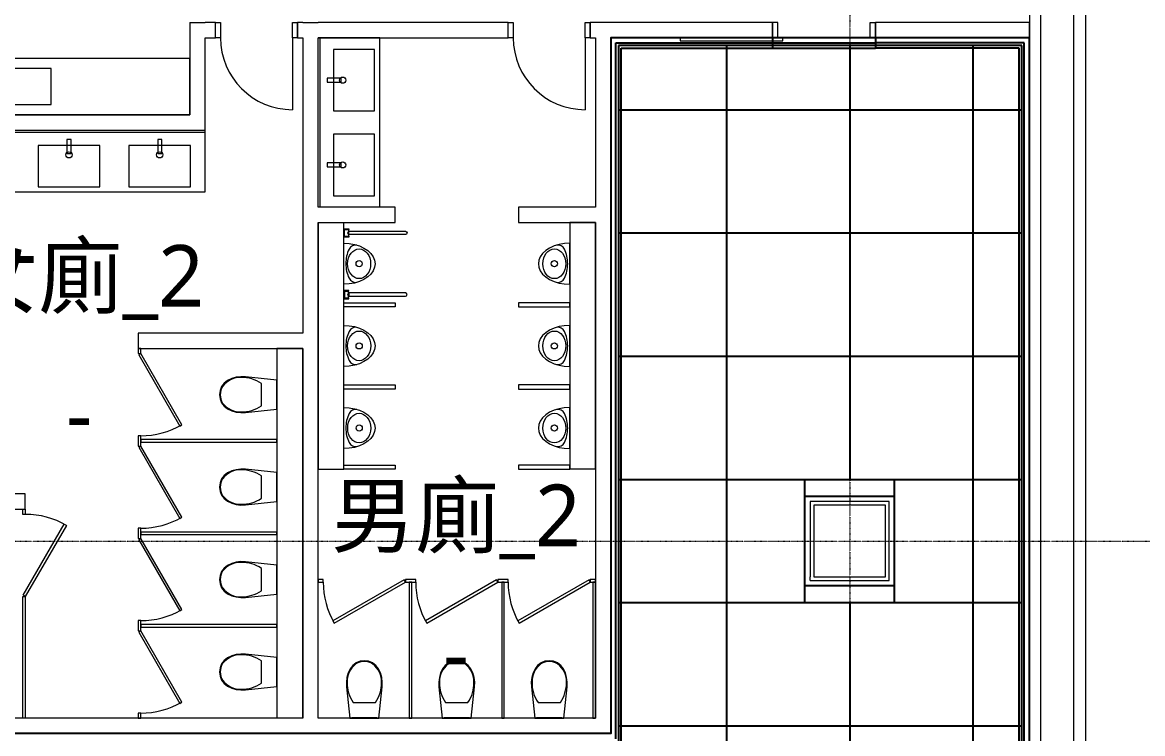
# Model space of a CAD drawing. Extents: x -32000 to 290600, y -111057 to 131250.
# Drawn here: x 253547 to 264452, y 13125 to 20050 of the extents above; entities that cross this region are included whole.
import ezdxf
from ezdxf.enums import TextEntityAlignment as Align

# ---------------------------------------------------------------- set-up
doc = ezdxf.new("R2010")
doc.units = 0
doc.header["$LTSCALE"] = 5
for name, pattern in [('H12PL3$0$JJP_三點線', [0.9, 0.3, -0.15, 0, -0.15, 0, -0.15, 0, -0.15]), ('H12PL3$0$JJP_虛線(退縮線、投影線、地下室範圍、非屬本工程、圖面分區)', [0.45, 0.3, -0.15]), ('XFDP30$0$HIDDEN2', [0.1875, 0.125, -0.0625])]:
    doc.linetypes.add(name, pattern=pattern)
for name, color, linetype in [('H12PL3$0$A-OBJE-2D', 252, 'Continuous'), ('H12PL3$0$A-OBJE-TOIL.3D', 252, 'Continuous'), ('H12PL3$0$A-WALL-EX', 252, 'Continuous'), ('H12PL3$0$A-WALL-IN', 252, 'Continuous'), ('H12PL3$0$A-ZONE', 252, 'Continuous'), ('H12PL3$0$Door', 252, 'Continuous'), ('H12PL3$0$S-COL', 252, 'Continuous'), ('H12PL3$0$S-GRID', 252, 'Continuous'), ('XFDC30-200K$0$A-C-2800 (50K)', 9, 'Continuous'), ('XFDC30-50K$0$A-C-2800 (50K)', 9, 'Continuous'), ('XFDP30$0$A-W-P1S (50K)', 9, 'Continuous')]:
    doc.layers.add(name, color=color, linetype=linetype)
doc.layers.add('XFDC30-200K$0$A-Area (50K-Gown)', color=170, linetype='Continuous', plot=False)
doc.styles.add('H12PL3$0$Standard', font='', dxfattribs={"width": 0.8})
doc.styles.get('H12PL3$0$Standard').set_extended_font_data('Microsoft JhengHei')

# ---------------------------------------------------------------- blocks, each defined once
blk = doc.blocks.new('XFDP30')
at = {"layer": 'XFDP30$0$A-W-P1S (50K)'}
for p, q in [((259325, 19850), (260850, 19850)), ((259325, 13075), (259325, 19850)), ((260850, 19900), (260850, 19800)), ((261850, 19900), (261850, 19800)), ((263300, 19850), (261850, 19850)), ((263300, -2050), (263300, 19850)), ((259375, 19800), (260850, 19800)), ((259375, 13025), (259375, 19800)), ((263250, 19800), (261850, 19800)), ((263250, -2000), (263250, 19800))]:
    blk.add_line(p, q, dxfattribs=at)
at = {"layer": 'XFDP30$0$A-W-P1S (50K)', "linetype": 'XFDP30$0$HIDDEN2'}
for p, q in [((260850, 19850), (261850, 19850)), ((260850, 19800), (261850, 19800))]:
    blk.add_line(p, q, dxfattribs=at)
blk = doc.blocks.new('H12PL3')
at = {"layer": 'H12PL3$0$A-OBJE-2D', "lineweight": 0}
for points in [[(253225, 19700), (253225, 19150), (255175, 19150), (255175, 19700)], [(253325, 19600), (253325, 19250), (253825, 19250), (253825, 19600)]]:
    blk.add_lwpolyline(points, close=True, dxfattribs=at)
at = {"layer": 'H12PL3$0$A-OBJE-TOIL.3D', "lineweight": 0}
for p, q in [((256425, 18250), (256425, 19900)), ((257025, 19900), (256425, 19900)), ((256445, 18250), (256445, 19900)), ((257025, 18250), (257025, 19900)), ((256975, 19787.5), (256575, 19787.5)), ((256575, 19787.5), (256575, 19187.5)), ((256975, 19187.5), (256975, 19787.5)), ((256575, 19187.5), (256975, 19187.5)), ((252675, 19000), (255325, 19000)), ((252675, 18980), (255325, 18980)), ((255325, 18400), (255325, 19000)), ((256975, 18962.5), (256575, 18962.5)), ((256575, 18962.5), (256575, 18362.5)), ((256975, 18362.5), (256975, 18962.5)), ((254300, 18850), (253700, 18850)), ((253700, 18850), (253700, 18450)), ((254300, 18450), (254300, 18850)), ((255183.33, 18850), (254583.33, 18850)), ((254583.33, 18850), (254583.33, 18450)), ((255183.33, 18450), (255183.33, 18850)), ((253700, 18450), (254300, 18450)), ((254583.33, 18450), (255183.33, 18450)), ((252675, 18400), (255325, 18400)), ((256575, 18362.5), (256975, 18362.5)), ((257025, 18250), (256425, 18250)), ((256683, 17959), (256683, 18041)), ((256683, 18033), (256724, 18033)), ((256722, 18016.5), (256713.63, 18000)), ((256722, 17983.5), (256713.63, 18000)), ((256724, 17983.5), (256724, 18016.5)), ((256683, 17967), (256724, 17967)), ((256683, 17441), (256683, 17359)), ((256683, 17433), (256724, 17433)), ((256683, 17367), (256724, 17367)), ((256722, 17416.5), (256713.63, 17400)), ((256722, 17383.5), (256713.63, 17400)), ((256724, 17416.5), (256724, 17383.5)), ((255873.59, 16425), (255873.59, 16533.94)), ((255873.59, 16316.06), (255873.59, 16425)), ((254700, 16025), (254675, 16025)), ((254675, 16025), (254675, 15975)), ((254675, 15975), (254675, 15925)), ((254675, 15925), (254700, 15925)), ((254700, 15975), (254700, 16025)), ((254700, 15925), (254700, 15975)), ((255873.59, 15525), (255873.59, 15633.94)), ((255873.59, 15416.06), (255873.59, 15525)), ((254700, 15125), (254675, 15125)), ((254675, 15125), (254675, 15075)), ((254675, 15075), (254675, 15025)), ((254700, 15075), (254700, 15125)), ((254700, 15025), (254700, 15075)), ((254675, 15025), (254700, 15025)), ((255873.59, 14625), (255873.59, 14733.94)), ((255873.59, 14516.06), (255873.59, 14625)), ((257275, 14625), (257275, 14600)), ((257325, 14625), (257275, 14625)), ((257375, 14625), (257325, 14625)), ((257375, 14600), (257375, 14625)), ((258175, 14625), (258175, 14600)), ((258225, 14625), (258175, 14625)), ((258275, 14625), (258225, 14625)), ((258275, 14600), (258275, 14625)), ((257275, 14600), (257325, 14600)), ((257325, 14600), (257375, 14600)), ((258175, 14600), (258225, 14600)), ((258225, 14600), (258275, 14600)), ((254700, 14225), (254675, 14225)), ((254675, 14225), (254675, 14175)), ((254700, 14175), (254700, 14225)), ((254675, 14175), (254675, 14125)), ((254675, 14125), (254700, 14125)), ((254700, 14125), (254700, 14175)), ((255873.59, 13725), (255873.59, 13833.94)), ((255873.59, 13616.06), (255873.59, 13725)), ((256766.06, 13426.41), (256875, 13426.41)), ((256875, 13426.41), (256983.94, 13426.41)), ((257666.06, 13426.41), (257775, 13426.41)), ((257775, 13426.41), (257883.94, 13426.41)), ((258566.06, 13426.41), (258675, 13426.41)), ((258675, 13426.41), (258783.94, 13426.41))]:
    blk.add_line(p, q, dxfattribs=at)
at = {"layer": 'H12PL3$0$A-OBJE-TOIL.3D', "lineweight": 0, "flags": 128}
for points in [[(256650, 19467.5), (256650, 19507.5), (256515, 19507.5), (256515, 19467.5)], [(253980, 18775), (254020, 18775), (254020, 18910), (253980, 18910)], [(254863.33, 18775), (254903.33, 18775), (254903.33, 18910), (254863.33, 18910)], [(256650, 18642.5), (256650, 18682.5), (256515, 18682.5), (256515, 18642.5)], [(256674.8, 17900), (256727.76, 17896.97), (256779.12, 17887.95), (256827.3, 17873.22), (256870.86, 17853.23), (256908.45, 17828.58), (256938.95, 17800.03), (256961.42, 17768.43), (256975.18, 17734.76), (256979.82, 17700.03), (256975.19, 17665.3), (256961.43, 17631.62), (256938.97, 17600.03), (256908.48, 17571.47), (256870.89, 17546.81), (256827.34, 17526.81), (256779.15, 17512.07), (256727.8, 17503.04), (256674.84, 17500), (256674.82, 17700)], [(258875.2, 17900), (258822.24, 17896.97), (258770.88, 17887.95), (258722.7, 17873.22), (258679.14, 17853.23), (258641.55, 17828.58), (258611.05, 17800.03), (258588.58, 17768.43), (258574.82, 17734.76), (258570.18, 17700.03), (258574.81, 17665.3), (258588.57, 17631.62), (258611.03, 17600.03), (258641.52, 17571.47), (258679.11, 17546.81), (258722.66, 17526.81), (258770.85, 17512.07), (258822.2, 17503.04), (258875.16, 17500), (258875.18, 17700)], [(256674.86, 17280), (256674.86, 17320), (257174.86, 17320.05), (257174.86, 17280.05)], [(258875.14, 17280), (258875.14, 17320), (258375.14, 17320.05), (258375.14, 17280.05)], [(256674.88, 17100), (256727.84, 17096.97), (256779.2, 17087.95), (256827.38, 17073.22), (256870.93, 17053.23), (256908.53, 17028.58), (256939.03, 17000.03), (256961.5, 16968.43), (256975.26, 16934.76), (256979.9, 16900.03), (256975.27, 16865.3), (256961.51, 16831.62), (256939.05, 16800.03), (256908.55, 16771.47), (256870.96, 16746.81), (256827.41, 16726.81), (256779.23, 16712.07), (256727.88, 16703.04), (256674.92, 16700), (256674.9, 16900)], [(258875.12, 17100), (258822.16, 17096.97), (258770.8, 17087.95), (258722.62, 17073.22), (258679.07, 17053.23), (258641.47, 17028.58), (258610.97, 17000.03), (258588.5, 16968.43), (258574.74, 16934.76), (258570.1, 16900.03), (258574.73, 16865.3), (258588.49, 16831.62), (258610.95, 16800.03), (258641.45, 16771.47), (258679.04, 16746.81), (258722.59, 16726.81), (258770.77, 16712.07), (258822.12, 16703.04), (258875.08, 16700), (258875.1, 16900)], [(254675, 16825), (254700, 16825), (254700, 16875), (254675, 16875)], [(254678.35, 16812.5), (255078.35, 16119.68), (255100, 16132.18), (254700, 16825)], [(255628.25, 16594.42), (255584.72, 16582.02), (255543.65, 16563), (255511.11, 16537.4), (255486.15, 16504.36), (255470.44, 16466.05), (255465, 16425), (255470.44, 16383.95), (255486.15, 16345.64), (255511.11, 16312.6), (255543.65, 16287), (255584.72, 16267.98), (255628.25, 16255.58), (255673.18, 16250.09), (255718.41, 16251.65), (256025, 16284.03), (256025, 16565.97), (255718.41, 16598.35), (255673.18, 16599.91)], [(256025, 16302), (256025, 16548), (256020, 16548), (256020, 16302)], [(256674.94, 16480), (256674.94, 16520), (257174.94, 16520.05), (257174.94, 16480.05)], [(258875.06, 16480), (258875.06, 16520), (258375.06, 16520.05), (258375.06, 16480.05)], [(256674.96, 16300), (256727.92, 16296.97), (256779.27, 16287.95), (256827.46, 16273.22), (256871.01, 16253.23), (256908.61, 16228.58), (256939.1, 16200.03), (256961.58, 16168.43), (256975.34, 16134.76), (256979.98, 16100.03), (256975.35, 16065.3), (256961.59, 16031.62), (256939.12, 16000.03), (256908.63, 15971.47), (256871.04, 15946.81), (256827.49, 15926.81), (256779.31, 15912.07), (256727.96, 15903.04), (256675, 15900), (256674.98, 16100)], [(258875.04, 16300), (258822.08, 16296.97), (258770.73, 16287.95), (258722.54, 16273.22), (258678.99, 16253.23), (258641.39, 16228.58), (258610.9, 16200.03), (258588.42, 16168.43), (258574.66, 16134.76), (258570.02, 16100.03), (258574.65, 16065.3), (258588.41, 16031.62), (258610.88, 16000.03), (258641.37, 15971.47), (258678.96, 15946.81), (258722.51, 15926.81), (258770.69, 15912.07), (258822.04, 15903.04), (258875, 15900), (258875.02, 16100)], [(254678.35, 15912.5), (255078.35, 15219.68), (255100, 15232.18), (254700, 15925)], [(256025, 15962.5), (256025, 15987.5), (254700, 15987.5), (254700, 15962.5)], [(256675.01, 15700), (256675.01, 15740), (257175.01, 15740.05), (257175.01, 15700.05)], [(258874.99, 15700), (258874.99, 15740), (258374.99, 15740.05), (258374.99, 15700.05)], [(255628.25, 15694.42), (255584.72, 15682.02), (255543.65, 15663), (255511.11, 15637.4), (255486.15, 15604.36), (255470.44, 15566.05), (255465, 15525), (255470.44, 15483.95), (255486.15, 15445.64), (255511.11, 15412.6), (255543.65, 15387), (255584.72, 15367.98), (255628.25, 15355.58), (255673.18, 15350.09), (255718.41, 15351.65), (256025, 15384.03), (256025, 15665.97), (255718.41, 15698.35), (255673.18, 15699.91)], [(256025, 15402), (256025, 15648), (256020, 15648), (256020, 15402)], [(253550, 15310), (253575, 15310), (253575, 15260), (253550, 15260)], [(253553.35, 14472.5), (253953.35, 15165.32), (253975, 15152.82), (253575, 14460)], [(256025, 15062.5), (256025, 15087.5), (254700, 15087.5), (254700, 15062.5)], [(254678.35, 15012.5), (255078.35, 14319.68), (255100, 14332.18), (254700, 15025)], [(255628.25, 14794.42), (255584.72, 14782.02), (255543.65, 14763), (255511.11, 14737.4), (255486.15, 14704.36), (255470.44, 14666.05), (255465, 14625), (255470.44, 14583.95), (255486.15, 14545.64), (255511.11, 14512.6), (255543.65, 14487), (255584.72, 14467.98), (255628.25, 14455.58), (255673.18, 14450.09), (255718.41, 14451.65), (256025, 14484.03), (256025, 14765.97), (255718.41, 14798.35), (255673.18, 14799.91)], [(256025, 14502), (256025, 14748), (256020, 14748), (256020, 14502)], [(256425, 14625), (256425, 14600), (256475, 14600), (256475, 14625)], [(257262.5, 14621.65), (256569.68, 14221.65), (256582.18, 14200), (257275, 14600)], [(258162.5, 14621.65), (257469.68, 14221.65), (257482.18, 14200), (258175, 14600)], [(259062.5, 14621.65), (258369.68, 14221.65), (258382.18, 14200), (259075, 14600)], [(259075, 14625), (259075, 14600), (259125, 14600), (259125, 14625)], [(257312.5, 13275), (257337.5, 13275), (257337.5, 14600), (257312.5, 14600)], [(258212.5, 13275), (258237.5, 13275), (258237.5, 14600), (258212.5, 14600)], [(259100, 13275), (259125, 13275), (259125, 14600), (259100, 14600)], [(253550, 14460), (253575, 14460), (253575, 13275), (253550, 13275)], [(256025, 14162.5), (256025, 14187.5), (254700, 14187.5), (254700, 14162.5)], [(254678.35, 14112.5), (255078.35, 13419.68), (255100, 13432.18), (254700, 14125)], [(255628.25, 13894.42), (255584.72, 13882.02), (255543.65, 13863), (255511.11, 13837.4), (255486.15, 13804.36), (255470.44, 13766.05), (255465, 13725), (255470.44, 13683.95), (255486.15, 13645.64), (255511.11, 13612.6), (255543.65, 13587), (255584.72, 13567.98), (255628.25, 13555.58), (255673.18, 13550.09), (255718.41, 13551.65), (256025, 13584.03), (256025, 13865.97), (255718.41, 13898.35), (255673.18, 13899.91)], [(256025, 13602), (256025, 13848), (256020, 13848), (256020, 13602)], [(257044.42, 13671.75), (257032.02, 13715.28), (257013, 13756.35), (256987.4, 13788.89), (256954.36, 13813.85), (256916.05, 13829.56), (256875, 13835), (256833.95, 13829.56), (256795.64, 13813.85), (256762.6, 13788.89), (256737, 13756.35), (256717.98, 13715.28), (256705.58, 13671.75), (256700.09, 13626.82), (256701.65, 13581.59), (256734.03, 13275), (257015.97, 13275), (257048.35, 13581.59), (257049.91, 13626.82)], [(257944.42, 13671.75), (257932.02, 13715.28), (257913, 13756.35), (257887.4, 13788.89), (257854.36, 13813.85), (257816.05, 13829.56), (257775, 13835), (257733.95, 13829.56), (257695.64, 13813.85), (257662.6, 13788.89), (257637, 13756.35), (257617.98, 13715.28), (257605.58, 13671.75), (257600.09, 13626.82), (257601.65, 13581.59), (257634.03, 13275), (257915.97, 13275), (257948.35, 13581.59), (257949.91, 13626.82)], [(258844.42, 13671.75), (258832.02, 13715.28), (258813, 13756.35), (258787.4, 13788.89), (258754.36, 13813.85), (258716.05, 13829.56), (258675, 13835), (258633.95, 13829.56), (258595.64, 13813.85), (258562.6, 13788.89), (258537, 13756.35), (258517.98, 13715.28), (258505.58, 13671.75), (258500.09, 13626.82), (258501.65, 13581.59), (258534.03, 13275), (258815.97, 13275), (258848.35, 13581.59), (258849.91, 13626.82)], [(254675, 13275), (254700, 13275), (254700, 13325), (254675, 13325)], [(256752, 13275), (256998, 13275), (256998, 13280), (256752, 13280)], [(257652, 13275), (257898, 13275), (257898, 13280), (257652, 13280)], [(258552, 13275), (258798, 13275), (258798, 13280), (258552, 13280)]]:
    blk.add_lwpolyline(points, close=True, dxfattribs=at)
for points in [[(256425, 18100), (256675, 18100)], [(256425, 18100), (256425, 15700)], [(256675, 15700), (256675, 18100)], [(259125, 18100), (258875, 18100)], [(258875, 18100), (258875, 15700)], [(259125, 15700), (259125, 18100)], [(256275, 16875), (256025, 16875)], [(256025, 16875), (256025, 13275)], [(256275, 13275), (256275, 16875)], [(256425, 15700), (256675, 15700)], [(259125, 15700), (258875, 15700)], [(256275, 13275), (256025, 13275)]]:
    blk.add_lwpolyline(points, dxfattribs=at)
for points in [[(256675, 17959), (256675, 18041), (256724, 18041), (256724, 18033), (256722, 18033), (256722, 18016.5), (257275, 18016.5, -1), (257275, 17983.5), (256722, 17983.5), (256722, 17967), (256724, 17967), (256724, 17959)], [(256675, 17441), (256675, 17359), (256724, 17359), (256724, 17367), (256722, 17367), (256722, 17383.5), (257275, 17383.5, 1), (257275, 17416.5), (256722, 17416.5), (256722, 17433), (256724, 17433), (256724, 17441)]]:
    blk.add_lwpolyline(points, format="xyb", close=True, dxfattribs=at)
at = {"layer": 'H12PL3$0$A-OBJE-TOIL.3D', "lineweight": 0}
for centre in [(256664.59, 19487.5), (254000, 18760.41), (254883.33, 18760.41), (256664.59, 18662.5), (256824.82, 17700.01), (258725.18, 17700.01), (256824.9, 16900.01), (258725.1, 16900.01), (256824.98, 16100.01), (258725.02, 16100.01)]:
    blk.add_circle(centre, 30, dxfattribs=at)
for centre, radius, start, end in [((257024.97, 17700.03), 330.15, 154.552978, 180.005556), ((256790.08, 17811.8), 70.02, 79.191026, 154.552978), ((258759.92, 17811.8), 70.02, 25.447022, 100.808974), ((258525.03, 17700.03), 330.15, 359.994444, 25.447022), ((257024.97, 17700.03), 330.15, 180.005556, 205.458134), ((258525.03, 17700.03), 330.15, 334.541866, 359.994444), ((256790.1, 17588.22), 70.02, 205.458136, 280.820086), ((258759.9, 17588.22), 70.02, 259.179914, 334.541864), ((257025.05, 16900.03), 330.15, 154.552978, 180.005556), ((256790.16, 17011.8), 70.02, 79.191026, 154.552978), ((258759.84, 17011.8), 70.02, 25.447022, 100.808974), ((258524.95, 16900.03), 330.15, 359.994444, 25.447022), ((257025.05, 16900.03), 330.15, 180.005556, 205.458134), ((258524.95, 16900.03), 330.15, 334.541866, 359.994444), ((256790.18, 16788.22), 70.02, 205.458136, 280.820086), ((258759.82, 16788.22), 70.02, 259.179914, 334.541864), ((256790.23, 16211.8), 70.02, 79.191026, 154.552978), ((258759.77, 16211.8), 70.02, 25.447022, 100.808974), ((257025.13, 16100.03), 330.15, 154.552978, 180.005556), ((258524.87, 16100.03), 330.15, 359.994444, 25.447022), ((254700, 16825), 800, 270, 300), ((257025.13, 16100.03), 330.15, 180.005556, 205.458134), ((258524.87, 16100.03), 330.15, 334.541866, 359.994444), ((256790.26, 15988.22), 70.02, 205.458136, 280.820086), ((258759.74, 15988.22), 70.02, 259.179914, 334.541864), ((253575, 14460), 800, 60, 90), ((254700, 15925), 800, 270, 300), ((257275, 14600), 800, 180, 210), ((258175, 14600), 800, 180, 210), ((259075, 14600), 800, 180, 210), ((254700, 15025), 800, 270, 300), ((254700, 14125), 800, 270, 300)]:
    blk.add_arc(centre, radius, start, end, dxfattribs=at)
for centre, major_axis in [((256824.82, 17700.01), (-0.01, 145)), ((258725.18, 17700.01), (0.01, 145)), ((256824.9, 16900.01), (-0.01, 145)), ((258725.1, 16900.01), (0.01, 145)), ((256824.98, 16100.01), (-0.01, 145)), ((258725.02, 16100.01), (0.01, 145))]:
    blk.add_ellipse(centre, major_axis=major_axis, ratio=0.77241379, dxfattribs=at)
for centre, major_axis, start_param, end_param in [((255664.23, 16335.54), (0, 256.9), 6.22745408, 7.12804264), ((255685.56, 16166.9), (0, 425.25), 5.75378057, 6.30680113), ((255593.84, 16424.19), (0, 138.52), 0.93829181, 1.56493559), ((255593.84, 16425.81), (0, 138.52), 1.57665719, 2.20330097), ((255664.23, 16514.46), (0, 256.9), 2.29673153, 3.19732009), ((255685.56, 16683.1), (0, 425.25), 3.11797453, 3.67099508), ((255593.84, 15524.19), (0, 138.52), 0.93829181, 1.56493559), ((255664.23, 15435.54), (0, 256.9), 6.22745408, 7.12804264), ((255685.56, 15266.9), (0, 425.25), 5.75378057, 6.30680113), ((255593.84, 15525.81), (0, 138.52), 1.57665719, 2.20330097), ((255664.23, 15614.46), (0, 256.9), 2.29673153, 3.19732009), ((255685.56, 15783.1), (0, 425.25), 3.11797453, 3.67099508), ((255664.23, 14535.54), (0, 256.9), 6.22745408, 7.12804264), ((255685.56, 14366.9), (0, 425.25), 5.75378057, 6.30680113), ((255593.84, 14624.19), (0, 138.52), 0.93829181, 1.56493559), ((255593.84, 14625.81), (0, 138.52), 1.57665719, 2.20330097), ((255664.23, 14714.46), (0, 256.9), 2.29673153, 3.19732009), ((255685.56, 14883.1), (0, 425.25), 3.11797453, 3.67099508), ((255664.23, 13635.54), (0, 256.9), 6.22745408, 7.12804264), ((255685.56, 13466.9), (0, 425.25), 5.75378057, 6.30680113), ((255593.84, 13724.19), (0, 138.52), 0.93829181, 1.56493559), ((256964.46, 13635.77), (256.9, 0), 2.29673153, 3.19732009), ((256875.81, 13706.16), (138.52, 0), 1.57665719, 2.20330097), ((256874.19, 13706.16), (138.52, 0), 0.93829181, 1.56493559), ((256785.54, 13635.77), (256.9, 0), 6.22745408, 7.12804264), ((257864.46, 13635.77), (256.9, 0), 2.29673153, 3.19732009), ((257775.81, 13706.16), (138.52, 0), 1.57665719, 2.20330097), ((257774.19, 13706.16), (138.52, 0), 0.93829181, 1.56493559), ((257685.54, 13635.77), (256.9, 0), 6.22745408, 7.12804264), ((258764.46, 13635.77), (256.9, 0), 2.29673153, 3.19732009), ((258675.81, 13706.16), (138.52, 0), 1.57665719, 2.20330097), ((258674.19, 13706.16), (138.52, 0), 0.93829181, 1.56493559), ((258585.54, 13635.77), (256.9, 0), 6.22745408, 7.12804264), ((255593.84, 13725.81), (0, 138.52), 1.57665719, 2.20330097), ((255664.23, 13814.46), (0, 256.9), 2.29673153, 3.19732009), ((255685.56, 13983.1), (0, 425.25), 3.11797453, 3.67099508), ((257133.1, 13614.44), (425.25, 0), 3.11797453, 3.67099508), ((256616.9, 13614.44), (425.25, 0), 5.75378057, 6.30680113), ((258033.1, 13614.44), (425.25, 0), 3.11797453, 3.67099508), ((257516.9, 13614.44), (425.25, 0), 5.75378057, 6.30680113), ((258933.1, 13614.44), (425.25, 0), 3.11797453, 3.67099508), ((258416.9, 13614.44), (425.25, 0), 5.75378057, 6.30680113)]:
    blk.add_ellipse(centre, major_axis=major_axis, ratio=0.87554585, start_param=start_param, end_param=end_param, dxfattribs=at)
at = {"layer": 'H12PL3$0$A-WALL-EX', "linetype": 'H12PL3$0$JJP_虛線(退縮線、投影線、地下室範圍、非屬本工程、圖面分區)', "lineweight": 0}
blk.add_line((263900, -2530), (263900, 30380), dxfattribs=at)
at = {"layer": 'H12PL3$0$A-WALL-EX', "linetype": 'H12PL3$0$JJP_虛線(退縮線、投影線、地下室範圍、非屬本工程、圖面分區)', "lineweight": 0, "flags": 128}
for points in [[(263900.03, -2650.03), (263900.03, 30500)], [(263780, 30380), (263780, -2530)], [(263780, 30380), (263780, -2530)], [(263900, -2650), (263900, 30380)]]:
    blk.add_lwpolyline(points, dxfattribs=at)
at = {"layer": 'H12PL3$0$A-WALL-EX', "lineweight": 0, "flags": 128}
for points in [[(263780, 21050), (263780, -2530)], [(263900, -2650), (263900, 21050)]]:
    blk.add_lwpolyline(points, dxfattribs=at)
at = {"layer": 'H12PL3$0$A-WALL-IN', "lineweight": 0}
for p, q in [((255425, 19900), (255425, 20050)), ((256225, 19900), (256225, 20050)), ((258275, 19900), (258275, 20050)), ((259075, 19900), (259075, 20050)), ((260850, 19900), (260850, 20050)), ((261850, 19900), (261850, 20050))]:
    blk.add_line(p, q, dxfattribs=at)
at = {"layer": 'H12PL3$0$A-WALL-IN', "lineweight": 0, "flags": 128}
for points in [[(263350, 26150), (263350, -2100)], [(263462.5, -2100), (263462.5, 26150)], [(255175, 20050), (255325, 20050)], [(255175, 20050), (255175, 19150)], [(255425, 20050), (255325, 20050)], [(256275, 20050), (256225, 20050)], [(256275, 20050), (256425, 20050)], [(258275, 20050), (256425, 20050)], [(259125, 20050), (259075, 20050)], [(259275, 20050), (259125, 20050)], [(260850, 20050), (259275, 20050)], [(263350, 20050), (261850, 20050)], [(263350, 19900), (263350, 20050)], [(255325, 19900), (255425, 19900)], [(255325, 19150), (255325, 19900)], [(256225, 19900), (256275, 19900)], [(256275, 19900), (256275, 17025)], [(256425, 19900), (258275, 19900)], [(256425, 18250), (256425, 19900)], [(259075, 19900), (259125, 19900)], [(259125, 19900), (259125, 18250)], [(259275, 19900), (260850, 19900)], [(259275, 13125), (259275, 19900)], [(261850, 19900), (263350, 19900)], [(255175, 19150), (252675, 19150)], [(255325, 19000), (255325, 19150)], [(252675, 19000), (255325, 19000)], [(257174.87, 18250), (256425, 18250)], [(257174.87, 18100), (257174.87, 18250)], [(259125, 18250), (258375.13, 18250)], [(258375.13, 18250), (258375.13, 18100)], [(256425, 18100), (257174.87, 18100)], [(256425, 13275), (256425, 18100)], [(258375.13, 18100), (259125, 18100)], [(259125, 18100), (259125, 13275)], [(256275, 17025), (254675, 17025)], [(254675, 17025), (254675, 16875)], [(254675, 16875), (256275, 16875)], [(256275, 16875), (256275, 13275)], [(253575, 15460), (252675, 15460)], [(253575, 15310), (253575, 15460)], [(261215, 15385), (261215, 15350)], [(261950, 15385), (261215, 15385)], [(261985, 15385), (261950, 15385)], [(261985, 14650), (261985, 15385)], [(252950, 15310), (253575, 15310)], [(261215, 15350), (261215, 14650)], [(261215, 14615), (261215, 14650)], [(261215, 14615), (261985, 14615)], [(261985, 14615), (261985, 14650)], [(256275, 13275), (252675, 13275)], [(259125, 13275), (256425, 13275)], [(252675, 13125), (259125, 13125)], [(259275, 13125), (259125, 13125)]]:
    blk.add_lwpolyline(points, dxfattribs=at)
at = {"layer": 'H12PL3$0$Door', "lineweight": 0}
for p, q in [((255425, 20050), (255475, 20050)), ((255425, 19900), (255425, 20050)), ((255425, 19900), (255425, 20050)), ((255425, 19900), (255425, 20050)), ((255475, 20050), (255475, 19900)), ((256175, 19900), (256175, 20050)), ((256175, 20050), (256225, 20050)), ((256225, 20050), (256225, 19900)), ((256225, 19900), (256225, 20050)), ((256225, 19900), (256225, 20050)), ((258275, 20050), (258325, 20050)), ((258275, 19900), (258275, 20050)), ((258275, 19900), (258275, 20050)), ((258275, 19900), (258275, 20050)), ((258325, 20050), (258325, 19900)), ((259025, 19900), (259025, 20050)), ((259025, 20050), (259075, 20050)), ((259075, 20050), (259075, 19900)), ((259075, 19900), (259075, 20050)), ((259075, 19900), (259075, 20050)), ((260900, 20050), (260850, 20050)), ((260850, 20050), (260850, 19900)), ((260900, 19900), (260900, 20050)), ((261800, 19900), (261800, 20050)), ((261800, 20050), (261850, 20050)), ((261850, 20050), (261850, 19900)), ((255475, 19900), (255425, 19900)), ((256225, 19900), (256175, 19900)), ((256175, 19900), (256175, 19200)), ((258325, 19900), (258275, 19900)), ((259075, 19900), (259025, 19900)), ((259025, 19900), (259025, 19200)), ((260950, 19900), (259950, 19900)), ((259950, 19900), (259950, 19870)), ((259950, 19870), (260950, 19870)), ((260850, 19900), (260900, 19900)), ((260950, 19870), (260950, 19900)), ((261850, 19900), (261800, 19900))]:
    blk.add_line(p, q, dxfattribs=at)
for centre in [(256175, 19900), (259025, 19900)]:
    blk.add_arc(centre, 700, 180, 270, dxfattribs=at)
at = {"layer": 'H12PL3$0$S-COL', "lineweight": 0, "flags": 128}
blk.add_lwpolyline([(261250, 14650), (261950, 14650), (261950, 15350), (261250, 15350)], close=True, dxfattribs=at)
at = {"layer": 'H12PL3$0$S-GRID', "linetype": 'H12PL3$0$JJP_三點線', "lineweight": 0}
for p, q in [((261600, 128250), (261600, -28000)), ((-29000, 15000), (289600, 15000))]:
    blk.add_line(p, q, dxfattribs=at)
blk.add_blockref('XFDP30', (0, 0))
at = {"layer": 'H12PL3$0$A-ZONE', "style": 'H12PL3$0$Standard'}
for s, p in [('女廁_2', (254099.14, 17882.25)), ('-', (254099.14, 16537.32)), ('男廁_2', (257768.2, 15549.94)), ('-', (257768.2, 14207.29))]:
    blk.add_text(s, height=600, dxfattribs=at).set_placement(p, align=Align.TOP_CENTER)
blk = doc.blocks.new('XFDC30-50K')
at = {"layer": 'XFDC30-50K$0$A-C-2800 (50K)', "ltscale": 0.3}
for p, q in [((263275, 19825), (259350, 19825)), ((259350, 19825), (259350, 12000)), ((260400, 19825), (260400, -2025)), ((261600, 19825), (261600, 15600)), ((262800, 19825), (262800, -2025)), ((263275, -2025), (263275, 19825)), ((259350, 19200), (263275, 19200)), ((259350, 18000), (263275, 18000)), ((259350, 16800), (263275, 16800)), ((259350, 15600), (263275, 15600)), ((261165, 14400), (261165, 15600)), ((262035, 14400), (262035, 15600)), ((262035, 15435), (261165, 15435)), ((262035, 14565), (261165, 14565)), ((259350, 14400), (263275, 14400)), ((261600, 14400), (261600, 1200)), ((259350, 13200), (263275, 13200))]:
    blk.add_line(p, q, dxfattribs=at)
blk = doc.blocks.new('XFDC30-200K')
at = {"layer": 'XFDC30-200K$0$A-Area (50K-Gown)'}
blk.add_lwpolyline([(263350, 19900), (259275, 19900), (259275, 13125), (252525, 13125), (252525, 14615), (252215, 14615), (252215, 15385), (252525, 15385), (252525, 16300), (243300, 16300), (243300, 15385), (243985, 15385), (243985, 14615), (243300, 14615), (243300, 385), (243985, 385), (243985, -385), (243550, -385), (243550, -2100), (263350, -2100)], close=True, dxfattribs=at)
at = {"layer": 'XFDC30-200K$0$A-C-2800 (50K)', "ltscale": 0.3}
for p, q in [((263275, 19825), (259350, 19825)), ((259350, 19825), (259350, 12000)), ((260400, 19825), (260400, -2025)), ((261600, 19825), (261600, 15600)), ((262800, 19825), (262800, -2025)), ((263275, -2025), (263275, 19825)), ((259350, 19200), (263275, 19200)), ((259350, 18000), (263275, 18000)), ((259350, 16800), (263275, 16800)), ((259350, 15600), (263275, 15600)), ((261165, 14400), (261165, 15600)), ((262035, 14400), (262035, 15600)), ((262035, 15435), (261165, 15435)), ((262035, 14565), (261165, 14565)), ((259350, 14400), (263275, 14400)), ((261600, 14400), (261600, 1200)), ((259350, 13200), (263275, 13200))]:
    blk.add_line(p, q, dxfattribs=at)

msp = doc.modelspace()

# ---------------------------------------------------------------- block references
for name in ['H12PL3', 'XFDC30-200K', 'XFDC30-50K']:
    msp.add_blockref(name, (0, 0))

doc.saveas('drawing.dxf')
